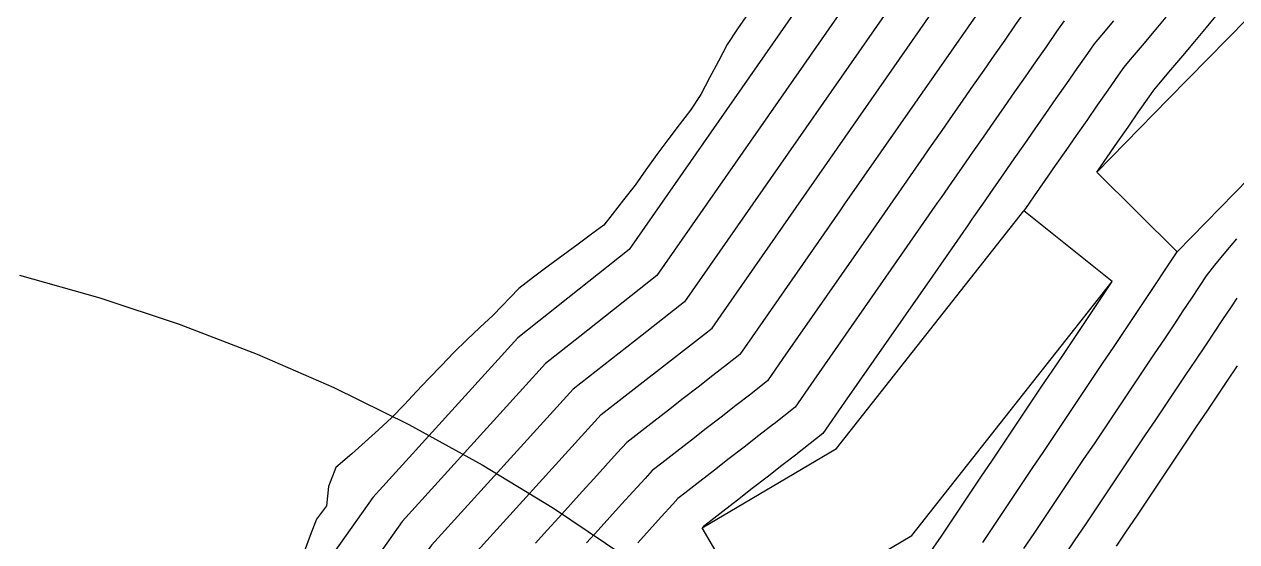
# Model space of a CAD drawing. Extents: x 115.113 to 115.1387, y -3.0991 to -3.0676.
# Drawn here: x 115.127945 to 115.130841, y -3.071604 to -3.070369 of the extents above; entities that cross this region are included whole.
import ezdxf

# ---------------------------------------------------------------- set-up
doc = ezdxf.new("R2010")
doc.units = 0
doc.header["$MEASUREMENT"] = 0
doc.layers.add('HRS_SMT2_R1', color=7, linetype='Continuous')

msp = doc.modelspace()

# ---------------------------------------------------------------- linework, layer by layer
at = {"layer": 'HRS_SMT2_R1', "color": 1}
for points in [[(115.131875, -3.067713, 20), (115.1318226, -3.0677548, 20), (115.1316596, -3.0679362, 20), (115.1312659, -3.0686302, 20), (115.130807, -3.0692376, 20), (115.1302483, -3.0698746, 20), (115.1300719, -3.0700841, 20), (115.1294554, -3.0709685, 20), (115.129272, -3.0711141, 20), (115.1291896, -3.0711781, 20), (115.128847, -3.0715551, 20), (115.1286678, -3.0718081, 20), (115.1284388, -3.0722273, 20), (115.1285854, -3.0729127, 20), (115.1286479, -3.0730402, 20), (115.1291395, -3.0735315, 20)], [(115.131875, -3.067713, 20), (115.1318226, -3.0677548, 20), (115.1316596, -3.0679362, 20), (115.1312659, -3.0686302, 20), (115.130807, -3.0692376, 20), (115.1302483, -3.0698746, 20), (115.1300719, -3.0700841, 20), (115.1294554, -3.0709685, 20), (115.129272, -3.0711141, 20), (115.1291896, -3.0711781, 20), (115.128847, -3.0715551, 20), (115.1286678, -3.0718081, 20), (115.1284388, -3.0722273, 20), (115.1285854, -3.0729127, 20), (115.1286479, -3.0730402, 20), (115.1291395, -3.0735315, 20)], [(115.129445, -3.073561, 10.2089005), (115.1293549, -3.0734919, 10), (115.1293313, -3.0734682, 10), (115.1293076, -3.0734445, 10), (115.1292839, -3.0734209, 10), (115.1287961, -3.0729332, 10), (115.1287566, -3.0728528, 10), (115.1286288, -3.0722552, 10), (115.1288204, -3.0719044, 10), (115.1289872, -3.071669, 10), (115.1293224, -3.0713001, 10), (115.1295698, -3.0711082, 10), (115.1295876, -3.071094, 10), (115.1296094, -3.0710627, 10), (115.1302145, -3.0701946, 10), (115.130385, -3.0699921, 10), (115.1309463, -3.0693522, 10), (115.1313973, -3.0687552, 10), (115.1314222, -3.0687198, 10), (115.1318062, -3.0680428, 10), (115.1319461, -3.0678871, 10), (115.1319771, -3.0678624, 10), (115.1319854, -3.0678591, 10)], [(115.129445, -3.073561, 10.2089005), (115.1293549, -3.0734919, 10), (115.1293313, -3.0734682, 10), (115.1293076, -3.0734445, 10), (115.1292839, -3.0734209, 10), (115.1287961, -3.0729332, 10), (115.1287566, -3.0728528, 10), (115.1286288, -3.0722552, 10), (115.1288204, -3.0719044, 10), (115.1289872, -3.071669, 10), (115.1293224, -3.0713001, 10), (115.1295698, -3.0711082, 10), (115.1295876, -3.071094, 10), (115.1296094, -3.0710627, 10), (115.1302145, -3.0701946, 10), (115.130385, -3.0699921, 10), (115.1309463, -3.0693522, 10), (115.1313973, -3.0687552, 10), (115.1314222, -3.0687198, 10), (115.1318062, -3.0680428, 10), (115.1319461, -3.0678871, 10), (115.1319771, -3.0678624, 10), (115.1319854, -3.0678591, 10)], [(115.1303368, -3.0703344, 0), (115.1303117, -3.0703703, 0), (115.1302866, -3.0704063, 0), (115.1302616, -3.0704423, 0), (115.1302365, -3.0704783, 0), (115.1302114, -3.0705142, 0), (115.1301863, -3.0705502, 0), (115.1301612, -3.0705862, 0), (115.1301362, -3.0706222, 0), (115.1301111, -3.0706581, 0), (115.130086, -3.0706941, 0), (115.1300609, -3.0707301, 0), (115.1300517, -3.0707433, 0), (115.1299663, -3.0708658, 0), (115.1297567, -3.0711665, 0), (115.1297198, -3.0712194, 0), (115.1296805, -3.0712507, 0), (115.1296797, -3.0712513, 0), (115.1296443, -3.0712788, 0), (115.129609, -3.0713062, 0), (115.1295737, -3.0713336, 0), (115.1295383, -3.071361, 0), (115.129503, -3.0713884, 0), (115.1294677, -3.0714158, 0), (115.1294447, -3.0714336, 0), (115.1294273, -3.0714528, 0), (115.1293994, -3.0714835, 0), (115.1293714, -3.0715143, 0), (115.1293435, -3.071545, 0), (115.1293156, -3.0715757, 0), (115.1292876, -3.0716065, 0)], [(115.1303368, -3.0703344, 0), (115.1303117, -3.0703703, 0), (115.1302866, -3.0704063, 0), (115.1302616, -3.0704423, 0), (115.1302365, -3.0704783, 0), (115.1302114, -3.0705142, 0), (115.1301863, -3.0705502, 0), (115.1301612, -3.0705862, 0), (115.1301362, -3.0706222, 0), (115.1301111, -3.0706581, 0), (115.130086, -3.0706941, 0), (115.1300609, -3.0707301, 0), (115.1300517, -3.0707433, 0), (115.1299663, -3.0708658, 0), (115.1297567, -3.0711665, 0), (115.1297198, -3.0712194, 0), (115.1296805, -3.0712507, 0), (115.1296797, -3.0712513, 0), (115.1296443, -3.0712788, 0), (115.129609, -3.0713062, 0), (115.1295737, -3.0713336, 0), (115.1295383, -3.071361, 0), (115.129503, -3.0713884, 0), (115.1294677, -3.0714158, 0), (115.1294447, -3.0714336, 0), (115.1294273, -3.0714528, 0), (115.1293994, -3.0714835, 0), (115.1293714, -3.0715143, 0), (115.1293435, -3.071545, 0), (115.1293156, -3.0715757, 0), (115.1292876, -3.0716065, 0)], [(115.1305061, -3.0707217, -20), (115.1305311, -3.0706858, -20), (115.1305562, -3.0706498, -20), (115.1305813, -3.0706139, -20), (115.1306064, -3.0705779, -20), (115.1306314, -3.0705419, -20), (115.1306424, -3.0705262, -20), (115.1306549, -3.0705113, -20), (115.1306833, -3.0704776, -20), (115.1307117, -3.0704438, -20), (115.1307402, -3.0704101, -20), (115.1307686, -3.0703763, -20), (115.1307951, -3.0703448, -20)], [(115.1305061, -3.0707217, -20), (115.1305311, -3.0706858, -20), (115.1305562, -3.0706498, -20), (115.1305813, -3.0706139, -20), (115.1306064, -3.0705779, -20), (115.1306314, -3.0705419, -20), (115.1306424, -3.0705262, -20), (115.1306549, -3.0705113, -20), (115.1306833, -3.0704776, -20), (115.1307117, -3.0704438, -20), (115.1307402, -3.0704101, -20), (115.1307686, -3.0703763, -20), (115.1307951, -3.0703448, -20)], [(115.130546, -3.0703608, -10), (115.1305176, -3.0703945, -10), (115.1304998, -3.0704157, -10), (115.1304841, -3.0704381, -10), (115.130459, -3.0704741, -10), (115.130434, -3.0705101, -10), (115.1304089, -3.0705461, -10), (115.1303838, -3.070582, -10), (115.1303587, -3.070618, -10), (115.1303336, -3.070654, -10), (115.1303086, -3.07069, -10), (115.1302835, -3.0707259, -10), (115.1302584, -3.0707619, -10), (115.1302333, -3.0707979, -10), (115.1302083, -3.0708339, -10), (115.130199, -3.0708471, -10), (115.1301136, -3.0709696, -10), (115.129904, -3.0712703, -10), (115.129852, -3.0713449, -10), (115.1297914, -3.0713931, -10), (115.1297897, -3.0713944, -10), (115.1297542, -3.0714219, -10), (115.1297189, -3.0714493, -10), (115.1296836, -3.0714768, -10), (115.1296482, -3.0715042, -10), (115.1296129, -3.0715316, -10), (115.1295776, -3.071559, -10), (115.129567, -3.0715672, -10), (115.1295641, -3.0715704, -10)], [(115.130546, -3.0703608, -10), (115.1305176, -3.0703945, -10), (115.1304998, -3.0704157, -10), (115.1304841, -3.0704381, -10), (115.130459, -3.0704741, -10), (115.130434, -3.0705101, -10), (115.1304089, -3.0705461, -10), (115.1303838, -3.070582, -10), (115.1303587, -3.070618, -10), (115.1303336, -3.070654, -10), (115.1303086, -3.07069, -10), (115.1302835, -3.0707259, -10), (115.1302584, -3.0707619, -10), (115.1302333, -3.0707979, -10), (115.1302083, -3.0708339, -10), (115.130199, -3.0708471, -10), (115.1301136, -3.0709696, -10), (115.129904, -3.0712703, -10), (115.129852, -3.0713449, -10), (115.1297914, -3.0713931, -10), (115.1297897, -3.0713944, -10), (115.1297542, -3.0714219, -10), (115.1297189, -3.0714493, -10), (115.1296836, -3.0714768, -10), (115.1296482, -3.0715042, -10), (115.1296129, -3.0715316, -10), (115.1295776, -3.071559, -10), (115.129567, -3.0715672, -10), (115.1295641, -3.0715704, -10)], [(115.130234, -3.0716051, -20), (115.130258, -3.0715693, -20), (115.130282, -3.0715335, -20), (115.130306, -3.0714978, -20), (115.13033, -3.071462, -20), (115.130354, -3.0714263, -20), (115.130378, -3.0713905, -20), (115.130402, -3.0713548, -20), (115.130426, -3.071319, -20), (115.13045, -3.0712833, -20), (115.130474, -3.0712475, -20), (115.130498, -3.0712117, -20), (115.130522, -3.071176, -20), (115.130546, -3.0711402, -20), (115.13057, -3.0711045, -20), (115.130594, -3.0710687, -20), (115.130618, -3.071033, -20), (115.1306985, -3.0709119, -20)], [(115.127933, -3.0709674, 40), (115.1281253, -3.0710216, 40), (115.1283147, -3.0710845, 40), (115.1285011, -3.071156, 40), (115.1286841, -3.0712359, 40), (115.1288631, -3.0713239, 40), (115.1290382, -3.07142, 40), (115.1292086, -3.0715238, 40), (115.1293742, -3.071635, 40), (115.1295347, -3.0717537, 40), (115.1296897, -3.0718793, 40), (115.1298389, -3.0720116, 40), (115.1299821, -3.0721504, 40), (115.1301191, -3.0722952, 40), (115.1302496, -3.0724459, 40), (115.1303734, -3.0726022, 40), (115.1304903, -3.0727636, 40), (115.1306001, -3.0729299, 40), (115.1307027, -3.0731009, 40), (115.1307978, -3.0732759, 40), (115.1308854, -3.0734548, 40), (115.1309653, -3.0736373, 40), (115.1310373, -3.073823, 40)], [(115.1304311, -3.0716347, -30), (115.1304551, -3.071599, -30), (115.1304791, -3.0715632, -30), (115.1305031, -3.0715274, -30), (115.1305271, -3.0714917, -30), (115.1305511, -3.0714559, -30), (115.1305751, -3.0714202, -30), (115.1305991, -3.0713844, -30), (115.1306231, -3.0713487, -30), (115.1306471, -3.0713129, -30), (115.1306711, -3.0712771, -30), (115.1306951, -3.0712414, -30), (115.1307191, -3.0712056, -30), (115.1307432, -3.0711699, -30), (115.1307675, -3.0711336, -30), (115.1307877, -3.0711032, -30), (115.1308078, -3.0710729, -30), (115.1308279, -3.0710427, -30), (115.1308414, -3.0710225, -30)], [(115.1304311, -3.0716347, -30), (115.1304551, -3.071599, -30), (115.1304791, -3.0715632, -30), (115.1305031, -3.0715274, -30), (115.1305271, -3.0714917, -30), (115.1305511, -3.0714559, -30), (115.1305751, -3.0714202, -30), (115.1305991, -3.0713844, -30), (115.1306231, -3.0713487, -30), (115.1306471, -3.0713129, -30), (115.1306711, -3.0712771, -30), (115.1306951, -3.0712414, -30), (115.1307191, -3.0712056, -30), (115.1307432, -3.0711699, -30), (115.1307675, -3.0711336, -30), (115.1307877, -3.0711032, -30), (115.1308078, -3.0710729, -30), (115.1308279, -3.0710427, -30), (115.1308414, -3.0710225, -30)]]:
    msp.add_polyline3d(points, dxfattribs=at)
at = {"layer": 'HRS_SMT2_R1', "color": 3}
for points in [[(115.1313441, -3.068675, 10), (115.1313316, -3.0686927, 10), (115.1308767, -3.0692949, 10), (115.130317, -3.069933, 10), (115.1301432, -3.0701393, 10), (115.1295215, -3.0710312, 10), (115.1294206, -3.0711109, 10), (115.129256, -3.0712391, 10), (115.1289171, -3.071612, 10), (115.1287441, -3.0718562, 10), (115.1285338, -3.0722412, 10), (115.128671, -3.0728827, 10), (115.128722, -3.0729867, 10), (115.1292205, -3.073485, 10), (115.1292442, -3.0735087, 10), (115.1292679, -3.0735323, 10), (115.1292914, -3.0735559, 10)], [(115.1313441, -3.068675, 10), (115.1313316, -3.0686927, 10), (115.1308767, -3.0692949, 10), (115.130317, -3.069933, 10), (115.1301432, -3.0701393, 10), (115.1295215, -3.0710312, 10), (115.1294206, -3.0711109, 10), (115.129256, -3.0712391, 10), (115.1289171, -3.071612, 10), (115.1287441, -3.0718562, 10), (115.1285338, -3.0722412, 10), (115.128671, -3.0728827, 10), (115.128722, -3.0729867, 10), (115.1292205, -3.073485, 10), (115.1292442, -3.0735087, 10), (115.1292679, -3.0735323, 10), (115.1292914, -3.0735559, 10)], [(115.1300006, -3.0700288, 20), (115.1293893, -3.0709058, 20), (115.1291232, -3.0711171, 20), (115.1287769, -3.0714982, 20), (115.1285915, -3.0717599, 20), (115.1283438, -3.0722133, 20), (115.1284998, -3.0729426, 20), (115.1285739, -3.0730937, 20), (115.1290926, -3.0736122, 20)], [(115.1300006, -3.0700288, 20), (115.1293893, -3.0709058, 20), (115.1291232, -3.0711171, 20), (115.1287769, -3.0714982, 20), (115.1285915, -3.0717599, 20), (115.1283438, -3.0722133, 20), (115.1284998, -3.0729426, 20), (115.1285739, -3.0730937, 20), (115.1290926, -3.0736122, 20)], [(115.1302858, -3.0702499, 0), (115.1299041, -3.0707974, 0), (115.1298927, -3.0708139, 0), (115.129683, -3.0711146, 0), (115.1296537, -3.0711567, 0), (115.1296247, -3.0711798, 0), (115.1295894, -3.0712072, 0), (115.129554, -3.0712346, 0), (115.1295187, -3.071262, 0), (115.1294834, -3.0712894, 0), (115.129448, -3.0713168, 0), (115.1294127, -3.0713442, 0), (115.1293836, -3.0713668, 0), (115.1293609, -3.0713918, 0), (115.129333, -3.0714225, 0), (115.129305, -3.0714533, 0), (115.1292771, -3.071484, 0), (115.1292492, -3.0715148, 0), (115.1292212, -3.0715455, 0), (115.1291933, -3.0715762, 0), (115.1291654, -3.071607, 0)], [(115.1302858, -3.0702499, 0), (115.1299041, -3.0707974, 0), (115.1298927, -3.0708139, 0), (115.129683, -3.0711146, 0), (115.1296537, -3.0711567, 0), (115.1296247, -3.0711798, 0), (115.1295894, -3.0712072, 0), (115.129554, -3.0712346, 0), (115.1295187, -3.071262, 0), (115.1294834, -3.0712894, 0), (115.129448, -3.0713168, 0), (115.1294127, -3.0713442, 0), (115.1293836, -3.0713668, 0), (115.1293609, -3.0713918, 0), (115.129333, -3.0714225, 0), (115.129305, -3.0714533, 0), (115.1292771, -3.071484, 0), (115.1292492, -3.0715148, 0), (115.1292212, -3.0715455, 0), (115.1291933, -3.0715762, 0), (115.1291654, -3.071607, 0)], [(115.1304285, -3.0703604, -10), (115.1304104, -3.0703862, -10), (115.1303854, -3.0704222, -10), (115.1303603, -3.0704582, -10), (115.1303352, -3.0704942, -10), (115.1303101, -3.0705301, -10), (115.1302851, -3.0705661, -10), (115.13026, -3.0706021, -10), (115.1302349, -3.0706381, -10), (115.1302098, -3.070674, -10), (115.1301847, -3.07071, -10), (115.1301597, -3.070746, -10), (115.1301346, -3.070782, -10), (115.1301253, -3.0707952, -10), (115.13004, -3.0709177, -10), (115.1298304, -3.0712184, -10), (115.1297859, -3.0712821, -10), (115.1297359, -3.0713219, -10), (115.1297346, -3.0713229, -10), (115.1296993, -3.0713503, -10), (115.1296639, -3.0713777, -10), (115.1296286, -3.0714052, -10), (115.1295933, -3.0714326, -10), (115.1295579, -3.07146, -10), (115.1295226, -3.0714874, -10), (115.1295058, -3.0715004, -10), (115.1294937, -3.0715138, -10), (115.1294658, -3.0715445, -10), (115.1294379, -3.0715752, -10), (115.1294099, -3.071606, -10)], [(115.1304285, -3.0703604, -10), (115.1304104, -3.0703862, -10), (115.1303854, -3.0704222, -10), (115.1303603, -3.0704582, -10), (115.1303352, -3.0704942, -10), (115.1303101, -3.0705301, -10), (115.1302851, -3.0705661, -10), (115.13026, -3.0706021, -10), (115.1302349, -3.0706381, -10), (115.1302098, -3.070674, -10), (115.1301847, -3.07071, -10), (115.1301597, -3.070746, -10), (115.1301346, -3.070782, -10), (115.1301253, -3.0707952, -10), (115.13004, -3.0709177, -10), (115.1298304, -3.0712184, -10), (115.1297859, -3.0712821, -10), (115.1297359, -3.0713219, -10), (115.1297346, -3.0713229, -10), (115.1296993, -3.0713503, -10), (115.1296639, -3.0713777, -10), (115.1296286, -3.0714052, -10), (115.1295933, -3.0714326, -10), (115.1295579, -3.07146, -10), (115.1295226, -3.0714874, -10), (115.1295058, -3.0715004, -10), (115.1294937, -3.0715138, -10), (115.1294658, -3.0715445, -10), (115.1294379, -3.0715752, -10), (115.1294099, -3.071606, -10)], [(115.1306715, -3.0703517, -20), (115.1306431, -3.0703854, -20), (115.1306147, -3.0704192, -20), (115.1305862, -3.0704529, -20), (115.1305711, -3.0704709, -20), (115.1305578, -3.07049, -20), (115.1305327, -3.070526, -20), (115.1305076, -3.070562, -20), (115.1304825, -3.070598, -20), (115.1304575, -3.0706339, -20), (115.1304324, -3.0706699, -20), (115.1304073, -3.0707059, -20), (115.1303822, -3.0707419, -20), (115.1303571, -3.0707778, -20), (115.1303446, -3.0707958, -20), (115.1303321, -3.0708138, -20)], [(115.1306715, -3.0703517, -20), (115.1306431, -3.0703854, -20), (115.1306147, -3.0704192, -20), (115.1305862, -3.0704529, -20), (115.1305711, -3.0704709, -20), (115.1305578, -3.07049, -20), (115.1305327, -3.070526, -20), (115.1305076, -3.070562, -20), (115.1304825, -3.070598, -20), (115.1304575, -3.0706339, -20), (115.1304324, -3.0706699, -20), (115.1304073, -3.0707059, -20), (115.1303822, -3.0707419, -20), (115.1303571, -3.0707778, -20), (115.1303446, -3.0707958, -20), (115.1303321, -3.0708138, -20)], [(115.1303325, -3.0716199, -30), (115.1303565, -3.0715841, -30), (115.1303805, -3.0715484, -30), (115.1304045, -3.0715126, -30), (115.1304285, -3.0714769, -30), (115.1304526, -3.0714411, -30), (115.1304766, -3.0714053, -30), (115.1305006, -3.0713696, -30), (115.1305246, -3.0713338, -30), (115.1305486, -3.0712981, -30), (115.1305726, -3.0712623, -30), (115.1305966, -3.0712266, -30), (115.1306206, -3.0711908, -30), (115.1306446, -3.0711551, -30), (115.1306686, -3.0711193, -30), (115.1306928, -3.0710832, -30), (115.1307129, -3.0710529, -30), (115.1307331, -3.0710227, -30), (115.1307532, -3.0709924, -30), (115.1307686, -3.0709693, -30), (115.1307886, -3.0709437, -30), (115.1308147, -3.0709121, -30), (115.1308407, -3.0708804, -30)], [(115.1301045, -3.0716347, -20), (115.1301354, -3.0715902, -20), (115.1301594, -3.0715545, -20), (115.1301834, -3.0715187, -20), (115.1302074, -3.071483, -20), (115.1302314, -3.0714472, -20), (115.1302554, -3.0714115, -20), (115.1302794, -3.0713757, -20), (115.1303034, -3.0713399, -20), (115.1303274, -3.0713042, -20), (115.1303514, -3.0712684, -20), (115.1303755, -3.0712327, -20), (115.1303995, -3.0711969, -20), (115.1304235, -3.0711612, -20), (115.1304475, -3.0711254, -20), (115.1304715, -3.0710896, -20), (115.1304955, -3.0710539, -20), (115.1305195, -3.0710181, -20), (115.1305435, -3.0709824, -20)], [(115.1305537, -3.0716138, -40), (115.1305777, -3.071578, -40), (115.1306017, -3.0715423, -40), (115.1306257, -3.0715065, -40), (115.1306497, -3.0714708, -40), (115.1306737, -3.071435, -40), (115.1306977, -3.0713992, -40), (115.1307217, -3.0713635, -40), (115.1307457, -3.0713277, -40), (115.1307697, -3.071292, -40), (115.1307937, -3.0712562, -40), (115.1308177, -3.0712205, -40), (115.1308423, -3.0711838, -40)], [(115.1305537, -3.0716138, -40), (115.1305777, -3.071578, -40), (115.1306017, -3.0715423, -40), (115.1306257, -3.0715065, -40), (115.1306497, -3.0714708, -40), (115.1306737, -3.071435, -40), (115.1306977, -3.0713992, -40), (115.1307217, -3.0713635, -40), (115.1307457, -3.0713277, -40), (115.1307697, -3.071292, -40), (115.1307937, -3.0712562, -40), (115.1308177, -3.0712205, -40), (115.1308423, -3.0711838, -40)]]:
    msp.add_polyline3d(points, dxfattribs=at)
at = {"layer": 'HRS_SMT2_R1', "color": 4}
for points in [[(115.1305061, -3.0707217, -20), (115.1306775, -3.0705465, -22.3362503), (115.1312413, -3.0699729, -30)], [(115.1305061, -3.0707217, -20), (115.1306775, -3.0705465, -22.3362503), (115.1312413, -3.0699729, -30)], [(115.1306985, -3.0709119, -20), (115.1308697, -3.0707369, -22.3362503), (115.1314333, -3.0701636, -30)], [(115.1306985, -3.0709119, -20), (115.1308697, -3.0707369, -22.3362503), (115.1314333, -3.0701636, -30)], [(115.1306985, -3.0709119, -20), (115.1305061, -3.0707217, -20)], [(115.1306985, -3.0709119, -20), (115.1305061, -3.0707217, -20)], [(115.1295641, -3.0715704, -10), (115.1298848, -3.0713808, -13.4074249), (115.1303321, -3.0708138, -20)], [(115.1295641, -3.0715704, -10), (115.1298848, -3.0713808, -13.4074249), (115.1303321, -3.0708138, -20)], [(115.1305435, -3.0709824, -20), (115.1303321, -3.0708138, -20)], [(115.1305435, -3.0709824, -20), (115.1303321, -3.0708138, -20)], [(115.1297009, -3.0718042, -10), (115.1300649, -3.0715889, -13.4074249), (115.1305435, -3.0709824, -20)], [(115.1297009, -3.0718042, -10), (115.1300649, -3.0715889, -13.4074249), (115.1305435, -3.0709824, -20)], [(115.1297009, -3.0718042, -10), (115.1295641, -3.0715704, -10)], [(115.1297009, -3.0718042, -10), (115.1295641, -3.0715704, -10)]]:
    msp.add_polyline3d(points, dxfattribs=at)
at = {"layer": 'HRS_SMT2_R1', "color": 6}
msp.add_polyline3d([(115.1296736, -3.0703433, 27.4759827), (115.1296482, -3.0703798, 27.0247593), (115.1296235, -3.070417, 27.2587814), (115.1296027, -3.0704568, 27.5712528), (115.1295817, -3.0704964, 27.8791828), (115.1295605, -3.070536, 28), (115.1295361, -3.0705733, 27.6542625), (115.1295093, -3.0706089, 27), (115.1294819, -3.0706441, 27), (115.1294553, -3.0706798, 27.5102177), (115.129429, -3.0707158, 27.9895458), (115.1294036, -3.0707524, 27.9653645), (115.129376, -3.0707875, 27.7771511), (115.1293491, -3.0708229, 27.0947208), (115.1293289, -3.0708484, 26.4649429), (115.1293029, -3.0708672, 26.6032639), (115.1292674, -3.0708934, 27.3197556), (115.1292319, -3.0709197, 28.4617271), (115.1291963, -3.0709457, 29.0895748), (115.1291608, -3.0709719, 29.5370007), (115.1291262, -3.0709993, 29.8647919), (115.1291262, -3.0709993, 30.0123844), (115.1290643, -3.071063, 28.8685684), (115.1290331, -3.0710927, 29.2122707), (115.1290015, -3.0711219, 29.6253777), (115.128971, -3.0711521, 29.8845215), (115.1289411, -3.071183, 30.0326519), (115.1289113, -3.0712139, 30.1729088), (115.1288815, -3.0712447, 30.3288593), (115.1288526, -3.0712764, 30.3288593), (115.1288224, -3.071307, 30.5258579), (115.1287908, -3.0713362, 30.9470482), (115.1287592, -3.0713654, 31.3598137), (115.1287269, -3.071394, 31.8836021), (115.128689, -3.0714268, 32.5444069), (115.1286715, -3.071472, 31.2310658), (115.1286664, -3.0715176, 28.7651539), (115.1286425, -3.0715499, 28.8585033), (115.1286275, -3.0715885, 27.7407761), (115.1286135, -3.0716277, 26.4946136)], dxfattribs=at)

doc.saveas('drawing.dxf')
